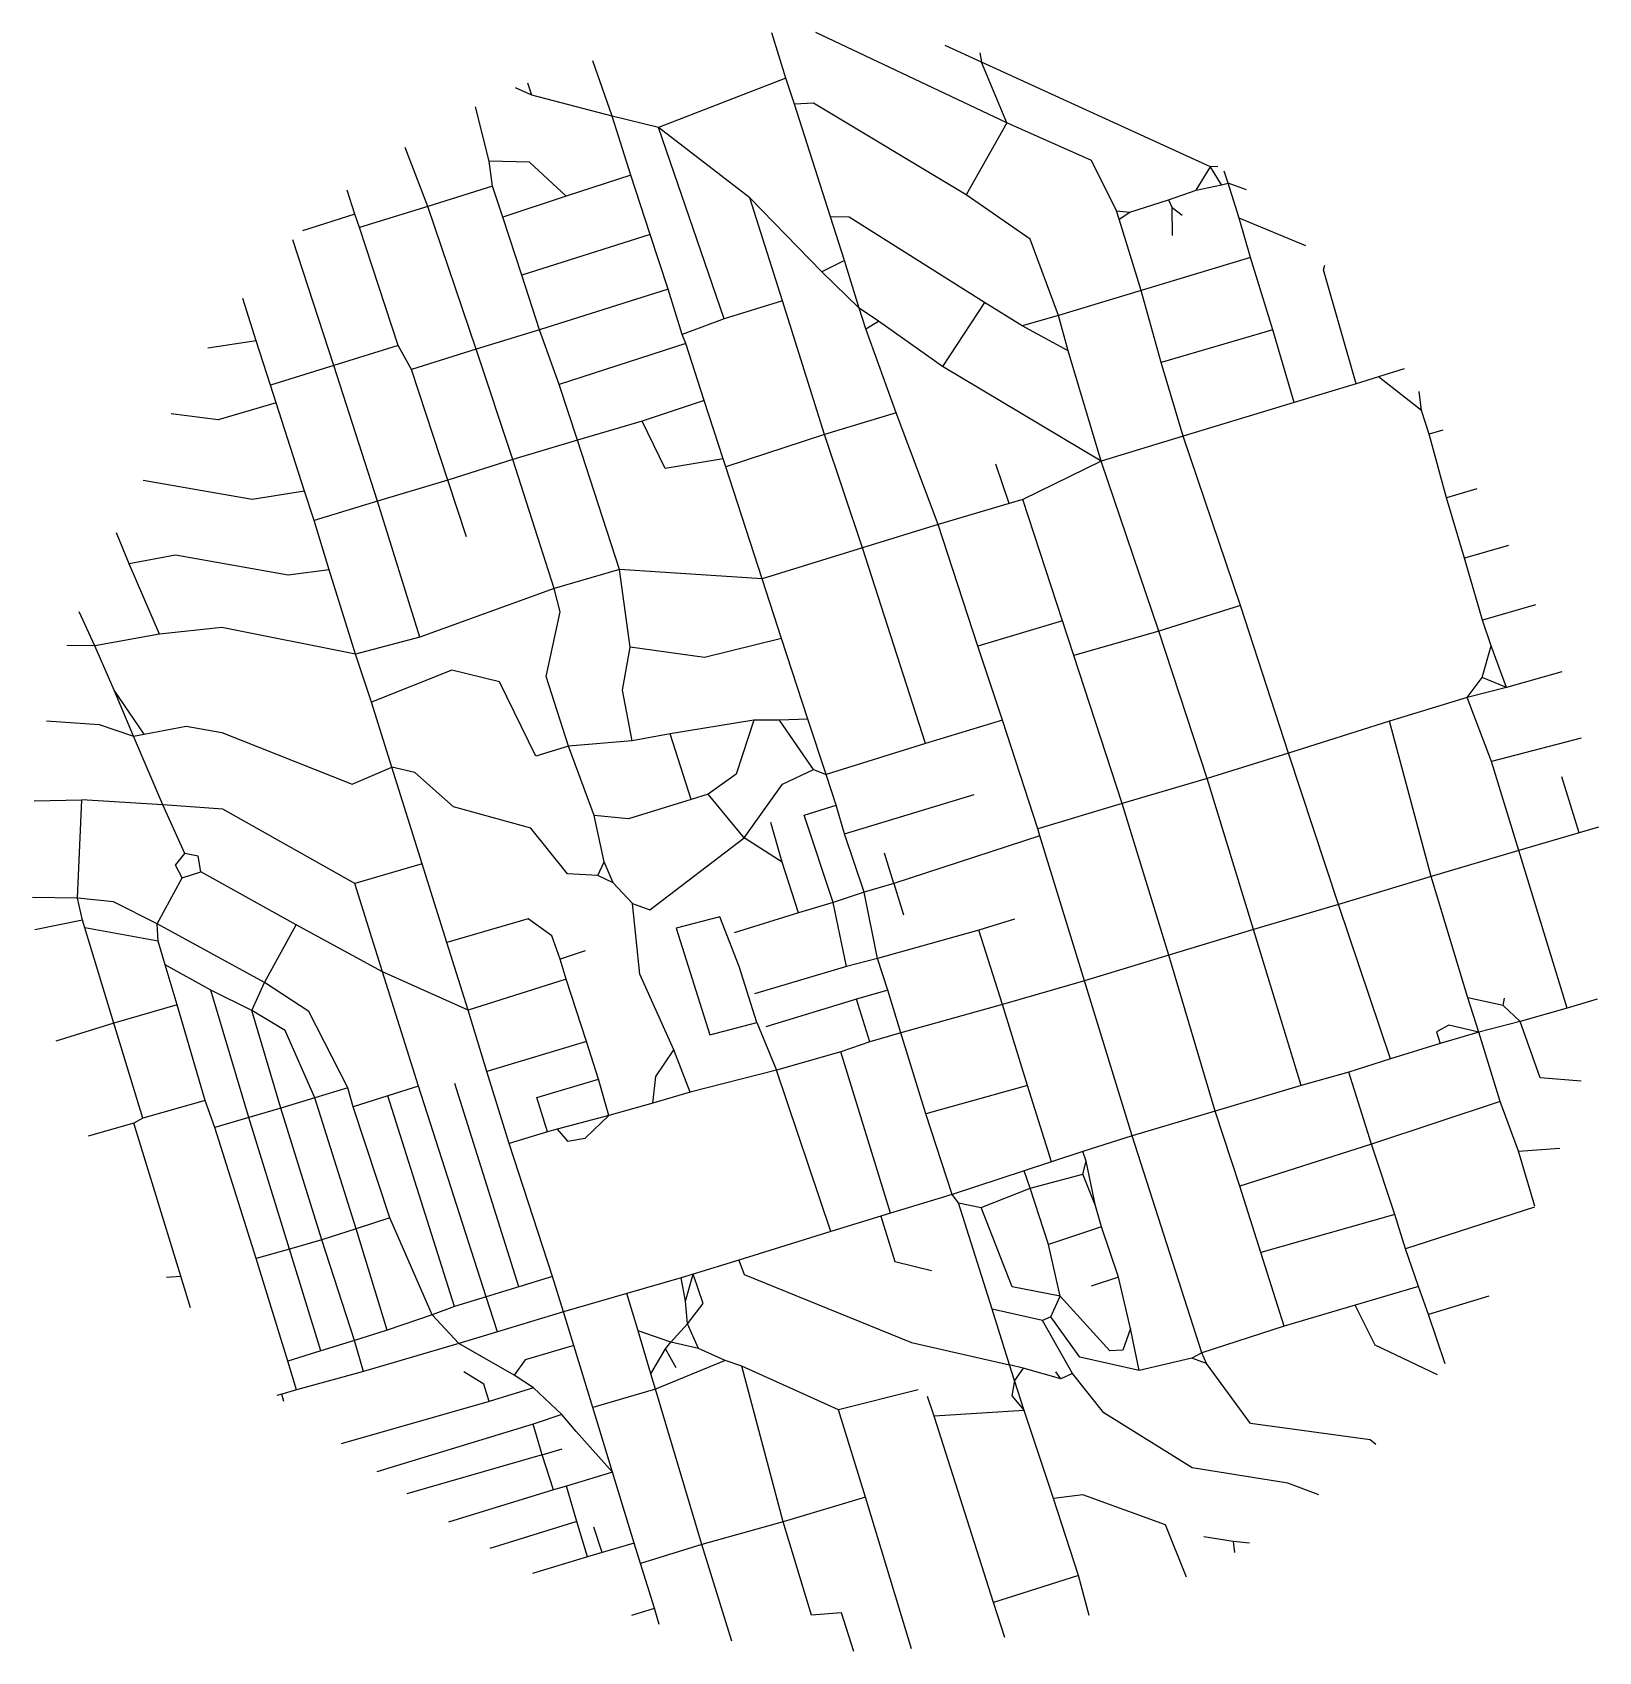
# Model space of a CAD drawing. Header units: metres. Extents: x 626703 to 629009, y 4837399 to 4839783.
import ezdxf

# ---------------------------------------------------------------- set-up
doc = ezdxf.new("R2010")
doc.units = ezdxf.units.M

msp = doc.modelspace()

# ---------------------------------------------------------------- linework, layer by layer
at = {"layer": 'ROADS'}
for points in [[(627812.2, 4839715.2), (627791.6, 4839782)], [(628137.2, 4839649.5), (627856.4, 4839782.7)], [(628100.3, 4839738.8), (628046.4, 4839763.2)], [(628097.5, 4839752.6), (628100.3, 4839738.8)], [(627556.6, 4839659.3), (627528, 4839741)], [(628137.2, 4839649.5), (628100.3, 4839738.8)], [(628437, 4839584.7), (628100.3, 4839738.8)], [(627438.3, 4839690.4), (627414.3, 4839701.2)], [(627438.3, 4839690.4), (627432.5, 4839708.2)], [(627812.2, 4839715.2), (627624.5, 4839642.9)], [(627825, 4839677.1), (627812.2, 4839715.2)], [(627556.6, 4839659.3), (627438.3, 4839690.4)], [(628077.5, 4839543.4), (627852.7, 4839678.3), (627825, 4839677.1)], [(627877.7, 4839511.3), (627825, 4839677.1)], [(627375.3, 4839593.4), (627355.3, 4839673.3)], [(627583.8, 4839572.7), (627556.6, 4839659.3)], [(627624.5, 4839642.9), (627556.6, 4839659.3)], [(627721.4, 4839361.1), (627624.5, 4839642.9)], [(627759.2, 4839539.3), (627624.5, 4839642.9)], [(628137.2, 4839649.5), (628077.5, 4839543.4)], [(628299, 4839519.9), (628262.2, 4839594), (628137.2, 4839649.5)], [(627284.9, 4839526.4), (627251.5, 4839613.4)], [(627488.9, 4839541.8), (627434.8, 4839591.9), (627375.3, 4839593.4)], [(627380.5, 4839556.4), (627375.3, 4839593.4)], [(628416.3, 4839550.7), (628437, 4839584.7)], [(628447.8, 4839585.5), (628437, 4839584.7)], [(628453.6, 4839558.1), (628437, 4839584.7)], [(628463.2, 4839561), (628457.4, 4839578.6)], [(627380.5, 4839556.4), (627284.9, 4839526.4)], [(627395.5, 4839510.9), (627380.5, 4839556.4)], [(627583.8, 4839572.7), (627488.9, 4839541.8)], [(627612.6, 4839485.4), (627583.8, 4839572.7)], [(628416.3, 4839550.7), (628453.6, 4839558.1)], [(628453.6, 4839558.1), (628463.2, 4839561)], [(628490.3, 4839550.9), (628463.2, 4839561)], [(628479.4, 4839509.5), (628463.2, 4839561)], [(627177.4, 4839515.1), (627166.5, 4839550.6)], [(627488.9, 4839541.8), (627395.5, 4839510.9)], [(627807, 4839387.5), (627759.2, 4839539.3)], [(627865.1, 4839430.3), (627759.2, 4839539.3)], [(628213.3, 4839365.9), (628171.6, 4839478.5), (628077.5, 4839543.4)], [(628318.7, 4839517.9), (628375.6, 4839536.3)], [(628375.6, 4839536.3), (628416.3, 4839550.7)], [(628375.6, 4839536.3), (628380.7, 4839524.3)], [(627177.4, 4839515.1), (627100.6, 4839490.5)], [(627184.5, 4839495.3), (627177.4, 4839515.1)], [(627284.9, 4839526.4), (627184.5, 4839495.3)], [(627356.4, 4839316.6), (627284.9, 4839526.4)], [(627423.6, 4839425.3), (627395.5, 4839510.9)], [(627898.3, 4839446.9), (627877.7, 4839511.3)], [(628104.3, 4839385.1), (627905.2, 4839510.8), (627877.7, 4839511.3)], [(628302.7, 4839507.7), (628299, 4839519.9)], [(628299, 4839519.9), (628318.7, 4839517.9)], [(628302.7, 4839507.7), (628318.7, 4839517.9)], [(628335, 4839402.9), (628302.7, 4839507.7)], [(628381.3, 4839483.6), (628380.7, 4839524.3)], [(628395.6, 4839513.2), (628380.7, 4839524.3)], [(628496.2, 4839451.3), (628479.4, 4839509.5)], [(628577.8, 4839468.7), (628479.4, 4839509.5)], [(627241.3, 4839321.9), (627184.5, 4839495.3)], [(627612.6, 4839485.4), (627423.6, 4839425.3)], [(627638.9, 4839404.9), (627612.6, 4839485.4)], [(627146.7, 4839292.2), (627086.5, 4839477.3)], [(627898.3, 4839446.9), (627865.1, 4839430.3)], [(627920.2, 4839376.6), (627898.3, 4839446.9)], [(628496.2, 4839451.3), (628335, 4839402.9)], [(628529, 4839345), (628496.2, 4839451.3)], [(628651.5, 4839265.3), (628603.6, 4839433), (628605.3, 4839439.9)], [(627449.4, 4839345), (627423.6, 4839425.3)], [(627920.2, 4839376.6), (627865.1, 4839430.3)], [(627032.4, 4839328.6), (627012.8, 4839391.2)], [(627638.9, 4839404.9), (627449.4, 4839345)], [(627659.7, 4839338.2), (627638.9, 4839404.9)], [(628335, 4839402.9), (628213.3, 4839365.9)], [(628364.5, 4839296.8), (628335, 4839402.9)], [(627807, 4839387.5), (627721.4, 4839361.1)], [(627869.1, 4839190.9), (627807, 4839387.5)], [(627929.7, 4839346.3), (627920.2, 4839376.6)], [(627948.7, 4839357.7), (627920.2, 4839376.6)], [(628104.3, 4839385.1), (628042.8, 4839290.8)], [(628160.1, 4839351), (628104.3, 4839385.1)], [(628213.3, 4839365.9), (628160.1, 4839351)], [(628227.7, 4839313.9), (628213.3, 4839365.9)], [(627449.4, 4839345), (627356.4, 4839316.6)], [(627478.3, 4839264.2), (627449.4, 4839345)], [(627721.4, 4839361.1), (627659.7, 4839338.2)], [(627929.7, 4839346.3), (627948.7, 4839357.7)], [(627974.7, 4839222.6), (627929.7, 4839346.3)], [(628042.8, 4839290.8), (627948.7, 4839357.7)], [(628227.7, 4839313.9), (628160.1, 4839351)], [(628529, 4839345), (628364.5, 4839296.8)], [(628560.6, 4839238), (628529, 4839345)], [(627032.4, 4839328.6), (626961.1, 4839317.9)], [(627053.4, 4839263.5), (627032.4, 4839328.6)], [(627241.3, 4839321.9), (627146.7, 4839292.2)], [(627261.2, 4839286.3), (627241.3, 4839321.9)], [(627356.4, 4839316.6), (627261.2, 4839286.3)], [(627410, 4839153.9), (627356.4, 4839316.6)], [(627664.7, 4839324.7), (627478.3, 4839264.2)], [(627664.7, 4839324.7), (627659.7, 4839338.2)], [(627692.1, 4839240.7), (627664.7, 4839324.7)], [(628276.3, 4839151.7), (628227.7, 4839313.9)], [(628397.2, 4839188.2), (628364.5, 4839296.8)], [(627146.7, 4839292.2), (627053.4, 4839263.5)], [(627211.2, 4839092.9), (627146.7, 4839292.2)], [(627314.5, 4839123.6), (627261.2, 4839286.3)], [(628276.3, 4839151.7), (628042.8, 4839290.8)], [(628684.6, 4839275.9), (628651.5, 4839265.3)], [(628722.1, 4839287.5), (628684.6, 4839275.9)], [(628747.7, 4839226.3), (628684.6, 4839275.9)], [(627061.7, 4839237.2), (627053.4, 4839263.5)], [(627505.3, 4839182.5), (627478.3, 4839264.2)], [(628651.5, 4839265.3), (628560.6, 4839238)], [(628747.7, 4839226.3), (628744.4, 4839254.2)], [(627061.7, 4839237.2), (626976.6, 4839212.2), (626907.3, 4839221.1)], [(627103.5, 4839107.3), (627061.7, 4839237.2)], [(627692.1, 4839240.7), (627600.4, 4839210.5)], [(627719.8, 4839155), (627692.1, 4839240.7)], [(627974.7, 4839222.6), (627869.1, 4839190.9)], [(628036.5, 4839058.5), (627974.7, 4839222.6)], [(628560.6, 4839238), (628397.2, 4839188.2)], [(628759, 4839191.3), (628747.7, 4839226.3)], [(627600.4, 4839210.5), (627505.3, 4839182.5)], [(627719.8, 4839155), (627634.6, 4839140.8), (627600.4, 4839210.5)], [(627505.3, 4839182.5), (627410, 4839153.9)], [(627567.3, 4838992.3), (627505.3, 4839182.5)], [(627869.1, 4839190.9), (627723.7, 4839143.4)], [(627924.7, 4839024.1), (627869.1, 4839190.9)], [(628397.2, 4839188.2), (628276.3, 4839151.7)], [(628481.2, 4838939), (628397.2, 4839188.2)], [(628779.2, 4839197.1), (628759, 4839191.3)], [(628784.7, 4839097.6), (628759, 4839191.3)], [(627410, 4839153.9), (627314.5, 4839123.6)], [(627470.9, 4838964.2), (627410, 4839153.9)], [(627723.7, 4839143.4), (627719.8, 4839155)], [(628276.3, 4839151.7), (628161.2, 4839095.3)], [(628361.3, 4838901.5), (628276.3, 4839151.7)], [(627777.4, 4838978.5), (627723.7, 4839143.4)], [(628140.8, 4839089.4), (628121.3, 4839147.3)], [(627103.5, 4839107.3), (627026.5, 4839095), (626865.8, 4839123.3)], [(627117.5, 4839064), (627103.5, 4839107.3)], [(627314.5, 4839123.6), (627211.2, 4839092.9)], [(627342, 4839040), (627314.5, 4839123.6)], [(628829.2, 4839111.1), (628784.7, 4839097.6)], [(627211.2, 4839092.9), (627117.5, 4839064)], [(627273.3, 4838892.7), (627211.2, 4839092.9)], [(628140.8, 4839089.4), (628036.5, 4839058.5)], [(628161.2, 4839095.3), (628140.8, 4839089.4)], [(628219.4, 4838916.8), (628161.2, 4839095.3)], [(628811, 4839008.7), (628784.7, 4839097.6)], [(627139.6, 4838991.7), (627117.5, 4839064)], [(628036.5, 4839058.5), (627924.7, 4839024.1)], [(628094.5, 4838879.5), (628036.5, 4839058.5)], [(626845.6, 4839000.5), (626826.8, 4839045.9)], [(627139.6, 4838991.7), (627079.4, 4838983.9), (626913.6, 4839013), (626845.6, 4839000.5)], [(627924.7, 4839024.1), (627777.4, 4838978.5)], [(628017.5, 4838735.8), (627924.7, 4839024.1)], [(628875.9, 4839027.4), (628811, 4839008.7)], [(628837.4, 4838917.6), (628811, 4839008.7)], [(626889.9, 4838896.8), (626845.6, 4839000.5)], [(627178.5, 4838867.7), (627139.6, 4838991.7)], [(627567.3, 4838992.3), (627470.9, 4838964.2)], [(627582.7, 4838877.7), (627567.3, 4838992.3)], [(627777.4, 4838978.5), (627567.3, 4838992.3)], [(627470.9, 4838964.2), (627273.3, 4838892.7)], [(627492.1, 4838732.1), (627459.4, 4838834.4), (627479.9, 4838929.8), (627470.9, 4838964.2)], [(627805.8, 4838890.6), (627777.4, 4838978.5)], [(628481.2, 4838939), (628361.3, 4838901.5)], [(628552.2, 4838721.8), (628481.2, 4838939)], [(628915.7, 4838940.1), (628837.4, 4838917.6)], [(626795.1, 4838879.9), (626771.7, 4838929.6)], [(628219.4, 4838916.8), (628094.5, 4838879.5)], [(628236.1, 4838865.7), (628219.4, 4838916.8)], [(628850.6, 4838879.9), (628837.4, 4838917.6)], [(626889.9, 4838896.8), (626795.1, 4838879.9)], [(627178.5, 4838867.7), (626982, 4838906.8), (626889.9, 4838896.8)], [(627273.3, 4838892.7), (627178.5, 4838867.7)], [(627805.8, 4838890.6), (627692.2, 4838862.6), (627582.7, 4838877.7)], [(627844.4, 4838771.9), (627805.8, 4838890.6)], [(628361.3, 4838901.5), (628236.1, 4838865.7)], [(628432.1, 4838684.5), (628361.3, 4838901.5)], [(626795.1, 4838879.9), (626753.7, 4838880.4)], [(626823.4, 4838814.3), (626795.1, 4838879.9)], [(627201.9, 4838796.8), (627178.5, 4838867.7)], [(627585.9, 4838739.8), (627571.7, 4838814.6), (627582.7, 4838877.7)], [(628130.8, 4838770.4), (628094.5, 4838879.5)], [(628307.3, 4838647.5), (628236.1, 4838865.7)], [(628837.2, 4838833.1), (628850.6, 4838879.9)], [(628872.8, 4838818.2), (628850.6, 4838879.9)], [(627492.1, 4838732.1), (627444.2, 4838717.2), (627390.6, 4838827), (627320.6, 4838843.7), (627201.9, 4838796.8)], [(628954.4, 4838841.5), (628872.8, 4838818.2)], [(628815.2, 4838803.6), (628837.2, 4838833.1)], [(628872.8, 4838818.2), (628815.2, 4838803.6)], [(628872.8, 4838818.2), (628837.2, 4838833.1)], [(626851.9, 4838746.6), (626823.4, 4838814.3)], [(626867.7, 4838749.5), (626823.4, 4838814.3)], [(627232, 4838701.2), (627201.9, 4838796.8)], [(628815.2, 4838803.6), (628700.5, 4838768.8)], [(628850.7, 4838709.3), (628815.2, 4838803.6)], [(626723.7, 4838769.4), (626801.2, 4838763.9), (626851.9, 4838746.6)], [(627765.2, 4838770.2), (627641.7, 4838750.3)], [(627765.2, 4838770.2), (627738.9, 4838691.1), (627697.9, 4838661.3)], [(627803, 4838770.4), (627765.2, 4838770.2)], [(627844.4, 4838771.9), (627803, 4838770.4)], [(627853, 4838697.9), (627803, 4838770.4)], [(627871.3, 4838690.6), (627844.4, 4838771.9)], [(628130.8, 4838770.4), (628017.5, 4838735.8)], [(628183.1, 4838610.4), (628130.8, 4838770.4)], [(628700.5, 4838768.8), (628552.2, 4838721.8)], [(628762.3, 4838540.2), (628700.5, 4838768.8)], [(626851.9, 4838746.6), (626867.7, 4838749.5)], [(626895.1, 4838645.5), (626851.9, 4838746.6)], [(626867.7, 4838749.5), (626929.3, 4838761.4), (626981.8, 4838752.1), (627173.7, 4838676), (627232, 4838701.2)], [(627641.7, 4838750.3), (627585.9, 4838739.8)], [(627672.7, 4838653.6), (627641.7, 4838750.3)], [(627585.9, 4838739.8), (627492.1, 4838732.1)], [(627530.1, 4838630.1), (627492.1, 4838732.1)], [(628017.5, 4838735.8), (627871.3, 4838690.6)], [(628552.2, 4838721.8), (628432.1, 4838684.5)], [(628625.6, 4838499.2), (628552.2, 4838721.8)], [(628983.1, 4838743.9), (628850.7, 4838709.3)], [(627535.5, 4838541.5), (627490.8, 4838544.3), (627436.8, 4838611.4), (627322.8, 4838642.7), (627265.9, 4838693.2), (627232, 4838701.2)], [(627276.5, 4838559.1), (627232, 4838701.2)], [(627750.9, 4838597.2), (627807.4, 4838676.1), (627853, 4838697.9)], [(627853, 4838697.9), (627871.3, 4838690.6)], [(628891.1, 4838578.4), (628850.7, 4838709.3)], [(627886.3, 4838645), (627871.3, 4838690.6)], [(628432.1, 4838684.5), (628307.3, 4838647.5)], [(628500.6, 4838462.4), (628432.1, 4838684.5)], [(628979.7, 4838604.6), (628954.3, 4838686.7)], [(626705.7, 4838651.7), (626775.6, 4838653)], [(626769.4, 4838508.4), (626775.6, 4838653)], [(626895.1, 4838645.5), (626775.6, 4838653)], [(627672.7, 4838653.6), (627580.6, 4838625), (627530.1, 4838630.1)], [(627697.9, 4838661.3), (627672.7, 4838653.6)], [(627750.9, 4838597.2), (627697.9, 4838661.3)], [(627898.2, 4838603.2), (628089.5, 4838660.8)], [(627177.8, 4838530), (626983.3, 4838639.3), (626895.1, 4838645.5)], [(626927.2, 4838574.1), (626895.1, 4838645.5)], [(627544.5, 4838561.8), (627530.1, 4838630.1)], [(627881.6, 4838501.8), (627838.9, 4838630.6), (627886.3, 4838645)], [(627898.2, 4838603.2), (627886.3, 4838645)], [(628307.3, 4838647.5), (628183.1, 4838610.4)], [(628375.7, 4838424.5), (628307.3, 4838647.5)], [(627806.5, 4838561.1), (627790, 4838619.8)], [(627927.2, 4838517.4), (627898.2, 4838603.2)], [(628186.1, 4838600), (628183.1, 4838610.4)], [(628979.7, 4838604.6), (628891.1, 4838578.4)], [(629008.6, 4838612.9), (628979.7, 4838604.6)], [(627586.3, 4838500.4), (627612, 4838491.2), (627750.9, 4838597.2)], [(627806.5, 4838561.1), (627750.9, 4838597.2)], [(628186.1, 4838600), (627971, 4838530)], [(628251.5, 4838386.7), (628186.1, 4838600)], [(628891.1, 4838578.4), (628762.3, 4838540.2)], [(628962.5, 4838346.5), (628891.1, 4838578.4)], [(626923.5, 4838538.4), (626913.5, 4838556.9), (626927.2, 4838574.1)], [(626951.1, 4838547.1), (626947.1, 4838570), (626927.2, 4838574.1)], [(627276.5, 4838559.1), (627177.8, 4838530)], [(627313.2, 4838442.9), (627276.5, 4838559.1)], [(627535.5, 4838541.5), (627544.5, 4838561.8)], [(627558, 4838530.8), (627544.5, 4838561.8)], [(627830.5, 4838486.5), (627806.5, 4838561.1)], [(627971, 4838530), (627957.1, 4838574.7)], [(626886.8, 4838470.6), (626923.5, 4838538.4)], [(626923.5, 4838538.4), (626951.1, 4838547.1)], [(627091.4, 4838468.9), (626951.1, 4838547.1)], [(627218.5, 4838399.9), (627177.8, 4838530)], [(627558, 4838530.8), (627535.5, 4838541.5)], [(627586.3, 4838500.4), (627558, 4838530.8)], [(627971, 4838530), (627927.2, 4838517.4)], [(627971, 4838530), (627985.1, 4838483.8)], [(628762.3, 4838540.2), (628625.6, 4838499.2)], [(628816.2, 4838361.4), (628762.3, 4838540.2)], [(626769.4, 4838508.4), (626702.9, 4838509.5)], [(626886.8, 4838470.6), (626822.1, 4838502.9), (626769.4, 4838508.4)], [(626776.8, 4838475.8), (626769.4, 4838508.4)], [(627927.2, 4838517.4), (627881.6, 4838501.8)], [(627947.2, 4838419.5), (627927.2, 4838517.4)], [(627647, 4838285.1), (627597.3, 4838396.5), (627586.3, 4838500.4)], [(627830.5, 4838486.5), (627736, 4838457.5)], [(627881.6, 4838501.8), (627830.5, 4838486.5)], [(627901.2, 4838407.8), (627881.6, 4838501.8)], [(628625.6, 4838499.2), (628500.6, 4838462.4)], [(628702.4, 4838271.7), (628625.6, 4838499.2)], [(626776.8, 4838475.8), (626706.7, 4838461.9)], [(626780.2, 4838464.5), (626776.8, 4838475.8)], [(626822.8, 4838324.5), (626780.2, 4838464.5)], [(626887.9, 4838445.1), (626780.2, 4838464.5)], [(627044.6, 4838384.3), (626886.8, 4838470.6)], [(626887.9, 4838445.1), (626886.8, 4838470.6)], [(627044.6, 4838384.3), (627091.4, 4838468.9)], [(627218.5, 4838399.9), (627091.4, 4838468.9)], [(627479.8, 4838418.3), (627467.4, 4838453.1), (627432.6, 4838477.9), (627313.2, 4838442.9)], [(627769.5, 4838325.5), (627743.3, 4838407.8), (627714.8, 4838480.9), (627650.6, 4838464.2), (627700, 4838307.1), (627769.5, 4838325.5)], [(628096.3, 4838461.2), (627947.2, 4838419.5)], [(628148.9, 4838477.3), (628096.3, 4838461.2)], [(628131.2, 4838351.7), (628096.3, 4838461.2)], [(628500.6, 4838462.4), (628375.7, 4838424.5)], [(628570.9, 4838232.6), (628500.6, 4838462.4)], [(626898.3, 4838410.4), (626887.9, 4838445.1)], [(627344.4, 4838343.5), (627313.2, 4838442.9)], [(627516.5, 4838430.9), (627479.8, 4838418.3)], [(627488.5, 4838389), (627479.8, 4838418.3)], [(627947.2, 4838419.5), (627901.2, 4838407.8)], [(627962.1, 4838373.1), (627947.2, 4838419.5)], [(628375.7, 4838424.5), (628251.5, 4838386.7)], [(628444, 4838195), (628375.7, 4838424.5)], [(626915.9, 4838351.4), (626898.3, 4838410.4)], [(626965.4, 4838373.1), (626898.3, 4838410.4)], [(627271.5, 4838231.7), (627218.5, 4838399.9)], [(627344.4, 4838343.5), (627218.5, 4838399.9)], [(627488.5, 4838389), (627344.4, 4838343.5)], [(627518.4, 4838297.3), (627488.5, 4838389)], [(627901.2, 4838407.8), (627765.8, 4838367.5)], [(627021.4, 4838185.5), (626965.4, 4838373.1)], [(627026.1, 4838343.1), (626965.4, 4838373.1)], [(627026.1, 4838343.1), (627044.6, 4838384.3)], [(627167.3, 4838229.3), (627109.8, 4838341.7), (627044.6, 4838384.3)], [(627962.1, 4838373.1), (627916.1, 4838359.7)], [(627981.5, 4838309.9), (627962.1, 4838373.1)], [(628251.5, 4838386.7), (628131.2, 4838351.7)], [(628321.8, 4838158.3), (628251.5, 4838386.7)], [(626915.9, 4838351.4), (626822.8, 4838324.5)], [(626957.4, 4838210.3), (626915.9, 4838351.4)], [(627118.7, 4838214.5), (627075.1, 4838313.4), (627026.1, 4838343.1)], [(627068.9, 4838199.4), (627026.1, 4838343.1)], [(627372.1, 4838253.2), (627344.4, 4838343.5)], [(627916.1, 4838359.7), (627782.7, 4838318.8)], [(627935.6, 4838297.1), (627916.1, 4838359.7)], [(628131.2, 4838351.7), (627981.5, 4838309.9)], [(628168, 4838232.8), (628131.2, 4838351.7)], [(628832.1, 4838311.2), (628816.2, 4838361.4)], [(628868, 4838350.4), (628816.2, 4838361.4)], [(628868, 4838350.4), (628870.2, 4838360.9)], [(628893.2, 4838326.7), (628868, 4838350.4)], [(628962.5, 4838346.5), (628893.2, 4838326.7)], [(629006.5, 4838359.5), (628962.5, 4838346.5)], [(626822.8, 4838324.5), (626737.6, 4838297.6)], [(626865.7, 4838184.4), (626822.8, 4838324.5)], [(627769.5, 4838325.5), (627798.2, 4838255.3)], [(628832.1, 4838311.2), (628788.1, 4838321.2), (628769.7, 4838311.6), (628775.2, 4838294.4)], [(628893.2, 4838326.7), (628832.1, 4838311.2)], [(628982.8, 4838239.1), (628922.6, 4838243.7), (628893.2, 4838326.7)], [(627518.4, 4838297.3), (627372.1, 4838253.2)], [(627536.2, 4838241.7), (627518.4, 4838297.3)], [(627935.6, 4838297.1), (627893.1, 4838282.1)], [(627981.5, 4838309.9), (627935.6, 4838297.1)], [(628018.3, 4838190.8), (627981.5, 4838309.9)], [(628775.2, 4838294.4), (628702.4, 4838271.7)], [(628832.1, 4838311.2), (628775.2, 4838294.4)], [(628863.8, 4838209), (628832.1, 4838311.2)], [(627616.1, 4838206.5), (627620.7, 4838246), (627647, 4838285.1)], [(627671.1, 4838222.8), (627647, 4838285.1)], [(627893.1, 4838282.1), (627798.2, 4838255.3)], [(627966, 4838044.5), (627893.1, 4838282.1)], [(628702.4, 4838271.7), (628640.7, 4838252.4)], [(627404.8, 4838147.1), (627372.1, 4838253.2)], [(627798.2, 4838255.3), (627671.1, 4838222.8)], [(627878.3, 4838017.6), (627798.2, 4838255.3)], [(628640.7, 4838252.4), (628570.9, 4838232.6)], [(628674.3, 4838146.3), (628640.7, 4838252.4)], [(627167.3, 4838229.3), (627118.7, 4838214.5)], [(627175.2, 4838201.1), (627167.3, 4838229.3)], [(627271.5, 4838231.7), (627226.1, 4838217.3)], [(627370.8, 4837921.5), (627271.5, 4838231.7)], [(627419.2, 4837936.4), (627325, 4838235.3)], [(627461.4, 4838164.2), (627445.5, 4838214.8), (627536.2, 4838241.7)], [(627551.3, 4838188.4), (627536.2, 4838241.7)], [(627671.1, 4838222.8), (627616.1, 4838206.5)], [(628168, 4838232.8), (628018.3, 4838190.8)], [(628203.2, 4838120.3), (628168, 4838232.8)], [(628570.9, 4838232.6), (628444, 4838195)], [(626957.4, 4838210.3), (626865.7, 4838184.4)], [(626971.7, 4838171), (626957.4, 4838210.3)], [(627068.9, 4838199.4), (627021.4, 4838185.5)], [(627118.7, 4838214.5), (627068.9, 4838199.4)], [(627129, 4838005.4), (627068.9, 4838199.4)], [(627179.5, 4838021.7), (627118.7, 4838214.5)], [(627226.1, 4838217.3), (627175.2, 4838201.1)], [(627229.1, 4838037.7), (627175.2, 4838201.1)], [(627324.4, 4837907.4), (627226.1, 4838217.3)], [(627616.1, 4838206.5), (627551.3, 4838188.4)], [(628863.8, 4838209), (628674.3, 4838146.3)], [(628890.5, 4838135.7), (628863.8, 4838209)], [(626852.5, 4838177.3), (626784.9, 4838158.1)], [(626865.7, 4838184.4), (626852.5, 4838177.3)], [(626921.7, 4837951.7), (626852.5, 4838177.3)], [(627021.4, 4838185.5), (626971.7, 4838171)], [(627081.3, 4837991.8), (627021.4, 4838185.5)], [(627475.6, 4838168.5), (627490.8, 4838150.6), (627516.8, 4838155), (627551.3, 4838188.4)], [(627551.3, 4838188.4), (627475.6, 4838168.5)], [(628056.7, 4838072.3), (628018.3, 4838190.8)], [(628444, 4838195), (628321.8, 4838158.3)], [(628480.5, 4838084.6), (628444, 4838195)], [(627032.3, 4837977.9), (626971.7, 4838171)], [(627461.4, 4838164.2), (627404.8, 4838147.1)], [(627475.6, 4838168.5), (627461.4, 4838164.2)], [(628321.8, 4838158.3), (628249.1, 4838135.2)], [(628424.3, 4837839.2), (628321.8, 4838158.3)], [(627468.7, 4837951.5), (627404.8, 4838147.1)], [(628249.1, 4838135.2), (628203.2, 4838120.3)], [(628254, 4838121.1), (628249.1, 4838135.2)], [(628674.3, 4838146.3), (628480.5, 4838084.6)], [(628708.4, 4838042.7), (628674.3, 4838146.3)], [(628890.5, 4838135.7), (628951.5, 4838140.3)], [(628914.5, 4838054.8), (628890.5, 4838135.7)], [(628163.1, 4838107.1), (628056.7, 4838072.3)], [(628203.2, 4838120.3), (628163.1, 4838107.1)], [(628171.8, 4838081.3), (628163.1, 4838107.1)], [(628171.8, 4838081.3), (628249.4, 4838101.9)], [(628249.4, 4838101.9), (628254, 4838121.1)], [(628267.8, 4838055.5), (628249.4, 4838101.9)], [(628267.8, 4838055.5), (628254, 4838121.1)], [(628099.7, 4838052.9), (628171.8, 4838081.3)], [(628198.6, 4837998.6), (628171.8, 4838081.3)], [(628511.4, 4837986.8), (628480.5, 4838084.6)], [(628056.7, 4838072.3), (627966, 4838044.5)], [(628066.4, 4838060.1), (628056.7, 4838072.3)], [(628115.7, 4837903.5), (628066.4, 4838060.1)], [(628066.4, 4838060.1), (628099.7, 4838052.9)], [(628277, 4838024.3), (628267.8, 4838055.5)], [(628914, 4838053.5), (628724.5, 4837992)], [(627229.1, 4838037.7), (627179.5, 4838021.7)], [(627291.4, 4837895), (627229.1, 4838037.7)], [(627951.8, 4838040.2), (627878.3, 4838017.6)], [(627966, 4838044.5), (627951.8, 4838040.2)], [(627951.8, 4838040.2), (627972.4, 4837973.4), (628026.5, 4837960.2)], [(628216, 4837922.3), (628145.1, 4837936), (628099.7, 4838052.9)], [(628708.4, 4838042.7), (628511.4, 4837986.8)], [(628724.5, 4837992), (628708.4, 4838042.7)], [(627129, 4838005.4), (627081.3, 4837991.8)], [(627179.5, 4838021.7), (627129, 4838005.4)], [(627176.9, 4837857), (627129, 4838005.4)], [(627225.4, 4837872.2), (627179.5, 4838021.7)], [(627878.3, 4838017.6), (627743.1, 4837975.5)], [(628277, 4838024.3), (628198.6, 4837998.6)], [(628301.6, 4837950.7), (628277, 4838024.3)], [(627081.3, 4837991.8), (627032.3, 4837977.9)], [(627127.4, 4837842.1), (627081.3, 4837991.8)], [(628216, 4837922.3), (628198.6, 4837998.6)], [(628545.9, 4837878.4), (628511.4, 4837986.8)], [(628743.6, 4837936.6), (628724.5, 4837992)], [(627078.8, 4837826.9), (627032.3, 4837977.9)], [(627743.1, 4837975.5), (627675.8, 4837954.9)], [(627743.1, 4837975.5), (627750.9, 4837954.5), (627997.3, 4837854.3), (628141.5, 4837821.3)], [(626900.2, 4837950.3), (626921.7, 4837951.7)], [(626935.9, 4837905.2), (626921.7, 4837951.7)], [(627419.2, 4837936.4), (627370.8, 4837921.5)], [(627468.7, 4837951.5), (627419.2, 4837936.4)], [(627484.9, 4837899.4), (627468.7, 4837951.5)], [(627658.1, 4837949.7), (627578, 4837926.3)], [(627675.8, 4837954.9), (627658.1, 4837949.7)], [(627664.2, 4837915.2), (627658.1, 4837949.7)], [(627664.2, 4837915.2), (627675.8, 4837954.9)], [(627667.1, 4837881.6), (627690.5, 4837911.6), (627675.8, 4837954.9)], [(628301.6, 4837950.7), (628261.7, 4837937.1)], [(628319.6, 4837875), (628301.6, 4837950.7)], [(628743.6, 4837936.6), (628650.3, 4837909.1)], [(628758.2, 4837895.5), (628743.6, 4837936.6)], [(627370.8, 4837921.5), (627324.4, 4837907.4)], [(627387.6, 4837870.1), (627370.8, 4837921.5)], [(627578, 4837926.3), (627484.9, 4837899.4)], [(627594.5, 4837871.4), (627578, 4837926.3)], [(627667.1, 4837881.6), (627664.2, 4837915.2)], [(628202.3, 4837892.2), (628216, 4837922.3)], [(628319.6, 4837875), (628308.2, 4837843), (628289.2, 4837841.9), (628216, 4837922.3)], [(628847, 4837922.7), (628758.2, 4837895.5)], [(627291.4, 4837895), (627225.4, 4837872.2)], [(627324.4, 4837907.4), (627291.4, 4837895)], [(627330.8, 4837852.6), (627291.4, 4837895)], [(627484.9, 4837899.4), (627387.6, 4837870.1)], [(627500.1, 4837850.1), (627484.9, 4837899.4)], [(628189.8, 4837886.7), (628115.7, 4837903.5)], [(628141.5, 4837821.3), (628115.7, 4837903.5)], [(628202.3, 4837892.2), (628189.8, 4837886.7)], [(628234, 4837808.8), (628189.8, 4837886.7)], [(628332.4, 4837813.1), (628244.9, 4837832.9), (628202.3, 4837892.2)], [(628650.3, 4837909.1), (628545.9, 4837878.4)], [(628771.4, 4837806.5), (628679.4, 4837850.2), (628650.3, 4837909.1)], [(628782.8, 4837822.8), (628758.2, 4837895.5)], [(627225.4, 4837872.2), (627176.9, 4837857)], [(627387.6, 4837870.1), (627330.8, 4837852.6)], [(627613.5, 4837808.1), (627594.5, 4837871.4)], [(627643, 4837855), (627594.5, 4837871.4)], [(627643, 4837855), (627667.1, 4837881.6)], [(627683.5, 4837845.3), (627667.1, 4837881.6)], [(628332.4, 4837813.1), (628319.6, 4837875)], [(628545.9, 4837878.4), (628424.3, 4837839.2)], [(627127.4, 4837842.1), (627078.8, 4837826.9)], [(627176.9, 4837857), (627127.4, 4837842.1)], [(627190.6, 4837811.5), (627176.9, 4837857)], [(627330.8, 4837852.6), (627190.6, 4837811.5)], [(627412, 4837806), (627330.8, 4837852.6)], [(627500.1, 4837850.1), (627428.3, 4837828.7), (627412, 4837806)], [(627528, 4837758.8), (627500.1, 4837850.1)], [(627613.5, 4837808.1), (627635.1, 4837845)], [(627635.1, 4837845), (627643, 4837855)], [(627650.6, 4837817), (627635.1, 4837845)], [(627683.5, 4837845.3), (627643, 4837855)], [(627722.9, 4837827.7), (627683.5, 4837845.3)], [(628424.3, 4837839.2), (628409.8, 4837831.1)], [(628431.5, 4837823.2), (628424.3, 4837839.2)], [(627091.5, 4837784.4), (627078.8, 4837826.9)], [(627722.9, 4837827.7), (627620.2, 4837785.7)], [(627747.1, 4837819.6), (627722.9, 4837827.7)], [(627808, 4837590.5), (627747.1, 4837819.6)], [(627889.4, 4837755.4), (627747.1, 4837819.6)], [(628148.9, 4837798.2), (628141.5, 4837821.3)], [(628161.4, 4837816.3), (628141.5, 4837821.3)], [(628161.4, 4837816.3), (628148.9, 4837798.2)], [(628216.9, 4837800.7), (628161.4, 4837816.3)], [(628409.8, 4837831.1), (628332.4, 4837813.1)], [(628431.5, 4837823.2), (628409.8, 4837831.1)], [(628680.5, 4837704.2), (628672.5, 4837711.2), (628496.1, 4837735.1), (628431.5, 4837823.2)], [(627190.6, 4837811.5), (627091.5, 4837784.4)], [(627375.5, 4837767.3), (627367.3, 4837793.2), (627338, 4837811.2)], [(627440.5, 4837787.7), (627412, 4837806)], [(627620.2, 4837785.7), (627613.5, 4837808.1)], [(628148.9, 4837798.2), (628144.6, 4837776), (628163, 4837754.3)], [(628163, 4837754.3), (628148.9, 4837798.2)], [(628216.9, 4837800.7), (628209.3, 4837811.1)], [(628234, 4837808.8), (628216.9, 4837800.7)], [(628596.7, 4837630), (628551.2, 4837647.4), (628410.2, 4837670), (628280.4, 4837751), (628234, 4837808.8)], [(627070, 4837778.1), (627063, 4837776.2)], [(627091.5, 4837784.4), (627070, 4837778.1)], [(627073.2, 4837767.6), (627070, 4837778.1)], [(627375.5, 4837767.3), (627157.6, 4837705.1)], [(627440.5, 4837787.7), (627375.5, 4837767.3)], [(627482.2, 4837748.2), (627440.5, 4837787.7)], [(627620.2, 4837785.7), (627528, 4837758.8)], [(627688.6, 4837556.8), (627620.2, 4837785.7)], [(628006.9, 4837784.8), (627889.4, 4837755.4)], [(628030.5, 4837745.7), (628020.8, 4837774.9)], [(627482.2, 4837748.2), (627440.3, 4837734.3)], [(627503.5, 4837723.4), (627482.2, 4837748.2)], [(627536.8, 4837729.8), (627528, 4837758.8)], [(627929.2, 4837626.4), (627889.4, 4837755.4)], [(628163, 4837754.3), (628030.5, 4837745.7)], [(628118, 4837471.7), (628030.5, 4837745.7)], [(628205.9, 4837624.5), (628163, 4837754.3)], [(627440.3, 4837734.3), (627210.2, 4837663.8)], [(627453.2, 4837688.7), (627440.3, 4837734.3)], [(627556.7, 4837663.4), (627503.5, 4837723.4)], [(627556.7, 4837663.4), (627536.8, 4837729.8)], [(627453.2, 4837688.7), (627482.6, 4837698)], [(627453.2, 4837688.7), (627254.4, 4837631.3)], [(627470, 4837637.6), (627453.2, 4837688.7)], [(627556.7, 4837663.4), (627489.1, 4837643)], [(627588.8, 4837559), (627556.7, 4837663.4)], [(627470, 4837637.6), (627315.4, 4837590)], [(627489.1, 4837643), (627470, 4837637.6)], [(627504.3, 4837590.6), (627489.1, 4837643)], [(627929.2, 4837626.4), (627808, 4837590.5)], [(627997.2, 4837403.5), (627929.2, 4837626.4)], [(628402, 4837509), (628370.9, 4837585.7), (628249.4, 4837629.9), (628205.9, 4837624.5)], [(628242.8, 4837511.2), (628205.9, 4837624.5)], [(627504.3, 4837590.6), (627376.5, 4837551.3)], [(627520.1, 4837538.7), (627504.3, 4837590.6)], [(627541.5, 4837545.1), (627529.3, 4837582.6)], [(627808, 4837590.5), (627688.6, 4837556.8)], [(627912.3, 4837399.3), (627894, 4837456.4), (627850.1, 4837453), (627808, 4837590.5)], [(627588.8, 4837559), (627541.5, 4837545.1)], [(627598.2, 4837529), (627588.8, 4837559)], [(627688.6, 4837556.8), (627598.2, 4837529)], [(627732.4, 4837414.8), (627688.6, 4837556.8)], [(628470.4, 4837561.5), (628427.3, 4837568.2)], [(628494.5, 4837558.8), (628470.4, 4837561.5)], [(628470.4, 4837561.5), (628472.7, 4837545)], [(627520.1, 4837538.7), (627439.3, 4837514.5)], [(627541.5, 4837545.1), (627520.1, 4837538.7)], [(627618.5, 4837463.3), (627598.2, 4837529)], [(628242.8, 4837511.2), (628118, 4837471.7)], [(628258.4, 4837452.6), (628242.8, 4837511.2)], [(627585.2, 4837452.9), (627618.5, 4837463.3)], [(627625.7, 4837439.2), (627618.5, 4837463.3)], [(628134.3, 4837420.2), (628118, 4837471.7)]]:
    msp.add_lwpolyline(points, dxfattribs=at)

doc.saveas('drawing.dxf')
